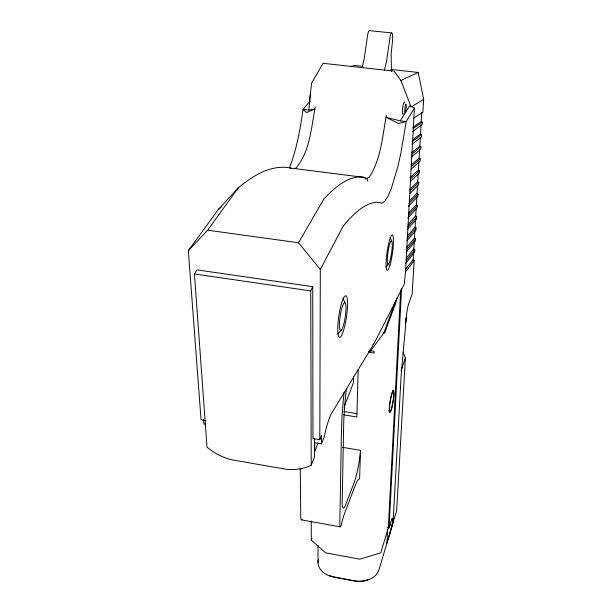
<?xml version="1.0" encoding="UTF-8"?>
<svg xmlns="http://www.w3.org/2000/svg" width="612" height="612" viewBox="0 0 612 612"><rect width="100%" height="100%" fill="white"/><g stroke="black" fill="none" stroke-linecap="round" stroke-linejoin="round"><path stroke-width="0.92" d="M318.026 562.527L318.056 545.552M314.43 438.575L314.438 456.919L311.21 465.143A46.397 33.928 23.3 0 1 286.515 469.327L231.749 459.811A46.13 33.385 25.4 0 1 207.017 447.173L194.44 273.962L196.949 269.877L312.74 286.668L312.962 438.567L319.801 439.714L320.321 269.433L343.08 226.363L346.308 222.477A665.229 105.96 -77.7 0 1 377.046 202.289L379.463 202.411L381.72 203.337L384.741 201.302L387.985 196.299L391.328 188.588L397.922 166.326L400.99 152.518L406.223 121.581L414.423 108.117L409.749 105.708L400.294 120.885L386.057 117.336L398.664 123.502L406.223 121.581L400.294 120.885M317.903 442.751A34.479 6.311 -80.3 0 0 317.605 444.174L314.721 451.587L314.713 442.744L321.484 443.891L321.522 435.339L319.801 439.714M353.529 376.219L353.361 382.875L344.831 405.175A44.286 7.413 -80.5 0 0 344.189 407.286M358.165 369.625L356.865 416.994L343.692 414.829M342.605 447.334L360.491 450.348L359.619 478.752A45.77 6.862 -80 0 0 356.276 482.753L344.709 513.055A25.283 3.917 -79.9 0 0 341.091 525.815A7.398 1.17 -79.9 0 1 339.805 524.622L341.42 432.21A107.888 17.297 -81.1 0 1 344.151 392.108M387.618 529.219L386.891 543.219L392.162 525.326L392.506 518.991A6.044 0.727 -80.2 0 0 391.779 518.808L389.033 527.927L387.274 527.605M400.669 290.065L388.329 527.796L380.763 552.843L359.833 559.184L325.538 552.82L311.294 540.067L311.24 520.957M389.033 527.927L401.579 288.512M389.637 532.494L389.538 534.398L393.057 522.334L401.22 374.207L406.444 316.159A9.914 1.323 -81.4 0 1 408.762 303.598L412.167 293.997L414.14 260.605L413.177 259.595L413.62 251.999M414.423 108.117L405.511 272.195L404.303 284.052L374.337 343.064L331.895 412.817A34.417 6.158 -80.4 0 0 324.299 436.685L321.484 443.891M403.147 352.16L405.396 357.89L396.675 510.546L378.912 569.894A20.663 15.07 2.3 0 1 354.027 580.91L333.678 577.07A20.594 14.986 1.1 0 1 318.431 559.406M413.712 250.331L414.255 241.113M406.575 247.516L414.431 238.068L414.844 231.053M407.179 236.209L415.074 227.09L415.54 219.096M408.043 224.482L415.724 215.975L416.145 208.776M408.671 212.884L416.382 204.706L416.864 196.506M409.313 201.118L417.047 193.3L417.483 185.903M409.543 189.59L417.721 181.733L418.218 173.311M410.201 177.488L418.409 170.014L418.906 161.476M411.126 164.98L419.105 158.141L419.61 149.397M411.799 152.549L419.809 146.107L420.322 137.241M412.48 139.941L420.521 133.906L421.041 124.925M412.702 127.48L421.24 121.536L421.775 112.432M406.322 258.226L413.796 248.9L414.775 249.88L414.645 252.037L405.542 263.558M414.431 238.068L415.418 239.017L415.288 241.197L406.292 252.182M415.074 227.09L416.068 228.016L415.938 230.227L406.904 240.83M415.724 215.975L416.726 216.87L416.596 219.111L407.531 229.324M416.382 204.706L417.392 205.578L417.254 207.843L407.676 218.178M417.047 193.3L418.065 194.134L417.935 196.437L408.319 206.336M417.721 181.733L418.753 182.544L418.616 184.87L409.788 193.522M418.409 170.014L419.442 170.794L419.304 173.158L410.445 181.381M419.105 158.141L420.146 158.883L420.008 161.277L411.111 169.073M419.809 146.107L420.865 146.819L420.719 149.244L411.256 157.024M420.521 133.906L421.584 134.579L421.438 137.042L411.945 144.34M421.24 121.536L422.318 122.178L422.165 124.672L412.641 131.473M390.938 69.439L418.241 72.453L423.657 99.419L422.907 112.134L413.528 118.292M289.499 167.726C296.728 149.045 300.262 129.17 303.024 109.403L308.769 110.076L311.577 83.11L323.075 63.304L394.151 71.168L400.852 80.447L411.103 106.939L423.657 99.419M315.188 106.955C311.355 127.61 310.047 151.179 296.07 167.94L294.533 168.537M386.363 115.316C382.485 136.178 381.062 159.021 369.258 177.243L366.84 178.543L364.668 177.472L290.126 167.979A685.409 157.077 -76.3 0 0 238.252 187.861L218.308 209.503L188.343 250.652L201.057 419.725L205.77 420.521M405.511 322.853L406.368 317.276L405.473 322.899M384.413 70.296L386.524 61.292L390.188 36.192A9.532 1.599 -83.6 0 1 392.231 33.453A9.532 1.599 -83.6 0 1 392.376 42.021L391.183 53.711L391.405 71.39M362.036 67.817L364.201 58.851L367.812 33.836A9.501 1.744 -83.9 0 1 369.717 30.684M401.082 370.665L405.396 357.89M311.294 540.067L311.936 538.315M368.562 352.007L370.314 351.38L383.693 333.188L394.029 305.281A27.173 3.986 -81.6 0 0 395.459 300.767M383.693 333.188L384.818 332.591L394.862 305.403A27.173 3.963 -81.6 0 0 396.997 298.174M311.21 465.143L310.743 290.914L312.74 286.668M236.859 190.278L238.252 187.861L207.705 230.188L188.343 250.652M207.705 230.188L298.526 242.78L323.832 199.107A694.643 120.748 -77.4 0 1 364.668 177.472L365.295 179.255M405.634 271.682L414.14 260.605M405.725 269.219L413.177 259.595M406.238 260.613L414.775 249.88M406.414 249.925L415.418 239.017M309.84 101.439L303.024 109.403L306.65 112.6L314.889 108.951L308.769 110.076M407.034 238.542L416.068 228.016M385.973 267.054L388.742 263.902M337.732 334.091L341.687 329.6M407.814 226.83L416.726 216.87M408.441 215.141L417.392 205.578M409.084 203.291L418.065 194.134M409.918 191.105L418.753 182.544M410.576 178.934L419.442 170.794M411.241 166.594L420.146 158.883M218.308 209.503L221.475 206.894M411.394 154.507L420.865 146.819M412.083 141.777L421.584 134.579M412.962 128.75L422.318 122.178M400.852 80.447L418.241 72.453M383.028 333.226L384.818 332.591M350.974 66.593L354.532 65.415L362.924 66.341M369.373 30.6L391.665 32.941M194.44 273.962L310.743 290.914M394.029 305.281L394.862 305.403M370.352 350.707L374.07 351.273L374.008 353.032L368.6 352.198M343.952 411.532L357.087 413.674M205.731 424.338L203.865 424.024L203.521 419.297M389.576 524.866L392.162 525.326M301.379 519.848L340.264 526.886M329.692 575.67L334.336 577.039L354.348 580.826L359.328 581.27A18.406 13.441 2.3 0 0 368.523 579.357M290.126 167.979L291.557 168.56M298.526 242.78L320.321 269.433M390.005 237.318L391.825 241.212A11.888 1.828 -81.9 0 1 389.951 260.857A11.888 1.828 -81.9 0 1 387.564 255.785A11.888 1.828 -81.9 0 1 391.825 241.212M342.911 298.029L345.16 302.994A13.992 2.57 -81.5 0 1 343.309 325.745A13.992 2.57 -81.5 0 1 339.591 320.925A13.992 2.57 -81.5 0 1 345.16 302.994M366.84 178.543L367.797 181.213M370.314 351.38L370.298 351.257A25 4.001 -81 0 0 369.908 349.911M300.27 468.096L300.767 517.568A7.359 1.392 -79.8 0 0 302.114 519.183M360.491 450.348A25.612 4.009 -80.4 0 1 353.943 483.143L345.772 504.456A18.131 2.884 -80.1 0 1 342.192 502.704L343.646 425.577A85.573 13.831 -81 0 1 346.469 388.406M403.392 113.625A6.181 0.956 -82.9 0 1 402.39 111.897A6.181 0.956 -82.9 0 1 403.407 104.009A6.181 0.956 -82.9 0 1 404.754 103.045M310.055 101.332A4.146 0.933 -84 0 1 309.779 97.713A4.146 0.933 -84 0 1 310.689 93.72M392.56 391.573A9.945 1.354 -80.8 0 1 392.805 392.238M389.5 411.034A9.945 1.354 -80.8 0 1 388.888 410.438M392.766 390.402A11.146 1.522 -80.8 0 1 393.034 391.152M389.852 411.409A11.146 1.522 -80.8 0 1 389.339 412.197M373.389 343.791A9.226 1.454 -81.3 0 1 372.938 344.319M405.764 110.68A4.208 0.643 -82.9 0 0 406.031 104.239A4.208 0.643 -82.9 0 0 404.685 110.305A4.208 0.643 -82.9 0 0 405.764 110.68M343.562 330.411A20.992 3.863 -81.5 0 0 346.384 296.216A20.992 3.863 -81.5 0 0 338.023 322.983A20.992 3.863 -81.5 0 0 343.562 330.411M390.005 265.011A17.832 2.739 -81.9 0 0 392.835 235.513A17.832 2.739 -81.9 0 0 386.447 257.269A17.832 2.739 -81.9 0 0 390.005 265.011M391.772 408.15A11.146 1.515 -80.8 0 0 393.547 390.525A11.146 1.515 -80.8 0 0 389.538 405.634A11.146 1.515 -80.8 0 0 391.772 408.15M391.757 407.424A9.953 1.354 -80.8 0 0 393.34 391.695A9.953 1.354 -80.8 0 0 389.76 405.19A9.953 1.354 -80.8 0 0 391.757 407.424"/></g></svg>
